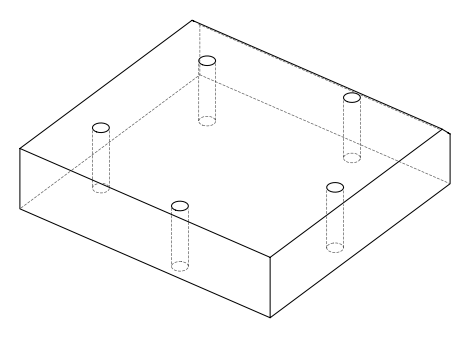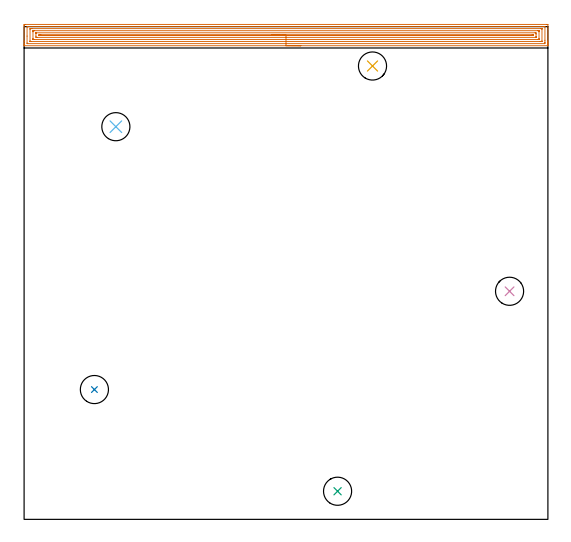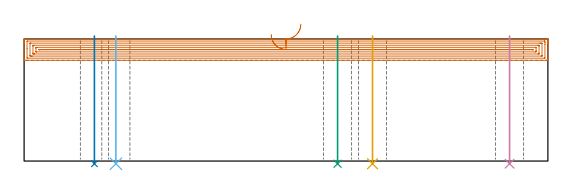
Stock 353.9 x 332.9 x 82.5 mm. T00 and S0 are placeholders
(PLAN: 6 operations, 1 tool changes, 18.9 min)
(1 AREA_MILL | FG_CHAMFER_SURFACE | UGT0205_001 | 17.17 min | 36696 mm3)
(2 INDEXABLE_INSERT_DRILL_THROUGH_HOLE_FROM_SOLID | STEP1HOLE | NXT0302_009 | 0.35 min | 23362 mm3)
(3 INDEXABLE_INSERT_DRILL_THROUGH_HOLE_FROM_SOLID_1 | STEP1HOLE_1 | NXT0302_009 | 0.35 min | 23364 mm3)
(4 INDEXABLE_INSERT_DRILL_THROUGH_HOLE_FROM_SOLID_2 | STEP1HOLE_2 | NXT0302_009 | 0.35 min | 23363 mm3)
(5 INDEXABLE_INSERT_DRILL_THROUGH_HOLE_FROM_SOLID_3 | STEP1HOLE_3 | NXT0302_009 | 0.35 min | 23358 mm3)
(6 INDEXABLE_INSERT_DRILL_THROUGH_HOLE_FROM_SOLID_4 | STEP1HOLE_4 | NXT0302_009 | 0.35 min | 23368 mm3)
(TOOL UGT0205_001 | Chamfer Mill 20 x 3 x 45 deg. | D20 FL50 Z2)
(TOOL NXT0302_009 | Index. Insert Drill 19mm [880-D1900L25-05] | D19 PA176 FL95 Z2)
(OP 1 AREA_MILL)
G17 G21 G94 G90
T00 M6
G54
G17 G0 G90 X186.95 Y320. S1061 M3
G43 Z92.5 H0
G94 G1 X186.912 Z91.628 F250.
X186.798 Z90.763
X186.609 Z89.912
X186.347 Z89.08
X186.013 Z88.274
X185.61 Z87.5
X185.142 Z86.764
X184.61 Z86.072
X184.021 Z85.429
X183.378 Z84.839
X182.686 Z84.308
X181.95 Z83.84
X181.176 Z83.437
X180.37 Z83.103
X179.538 Z82.841
X178.686 Z82.652
X177.822 Z82.538
X176.95 Z82.5
X0.165
X0.01 Y320.003 Z82.488
X0.007 Y320.034 Z82.457
X0. Y320.399 Z82.1
Y320.774 Z81.725
Y321.429 Z81.066
Y322.644 Z79.853
Y323.205 Z79.29
Y333.579 Z68.919
X0.002 Y333.859 Z68.638
X0.008 Y334.392 Z68.106
X0.073 Y334.394 Z68.103
X0.611 Y334.4 Z68.1
X353.289
X353.641 Y334.396 Z68.102
X353.89 Y334.392 Z68.106
X353.9 Y334.139 Z68.358
Y323.205 Z79.29
Y322.644 Z79.853
Y322.317 Z80.179
Y321.756 Z80.74
Y321.429 Z81.066
Y320.774 Z81.725
Y320.399 Z82.1
Y320.036 Z82.455
X353.891 Y320.002 Z82.488
X353.735 Y320. Z82.5
X176.95
Y321.414 Z81.086
X2.397 Y321.415 Z81.085
X2.01 Y321.429 Z81.071
X2.001 Y321.822 Z80.678
X2. Y326.509 Z75.991
X2.001 Y332.477 Z70.023
X2.01 Y332.971 Z69.529
X2.382 Y332.985 Z69.515
X2.397 Y332.986 Z69.514
X351.503 Y332.985 Z69.515
X351.89 Y332.971 Z69.529
X351.899 Y332.578 Z69.922
X351.9 Y323.698 Z78.802
Y322.317 Z80.183
X351.899 Y321.923 Z80.577
X351.89 Y321.429 Z81.071
X351.518 Y321.415 Z81.085
X351.503 Y321.414 Z81.086
X176.95
Y322.828 Z79.672
X4.561 Y322.829 Z79.671
X4.183 Y322.83 Z79.67
X4.057 Y322.833 Z79.667
X4.02 Y322.835 Z79.665
X4.01 Y322.903 Z79.597
X4.005 Y323.023 Z79.477
X4.001 Y323.205 Z79.295
Y331.195 Z71.305
X4.002 Y331.375 Z71.125
X4.01 Y331.552 Z70.948
X4.183 Y331.564 Z70.936
X4.699 Y331.569 Z70.931
X5.075 Y331.571 Z70.929
X5.59
X349.339
X349.718 Y331.57 Z70.93
X349.843 Y331.567 Z70.933
X349.88 Y331.565 Z70.935
X349.89 Y331.497 Z71.003
X349.895 Y331.377 Z71.123
X349.899 Y331.195 Z71.305
Y323.205 Z79.295
X349.898 Y323.025 Z79.475
X349.89 Y322.848 Z79.652
X349.718 Y322.835 Z79.665
X349.201 Y322.83 Z79.67
X348.825 Y322.829 Z79.671
X348.31 Y322.828 Z79.672
X176.95
Y324.243 Z78.257
X6.71
X6.084 Y324.248 Z78.252
X6.016 Y324.249 Z78.251
X6.01 Y324.338 Z78.162
X6.005 Y324.541 Z77.959
X6. Y324.949 Z77.551
Y329.42 Z73.08
X6.005 Y329.848 Z72.652
X6.01 Y330.061 Z72.439
X6.022 Y330.151 Z72.349
X6.124 Y330.153 Z72.347
X6.861 Y330.157 Z72.343
X7.012
X347.19
X347.816 Y330.152 Z72.348
X347.884 Y330.151 Z72.349
X347.89 Y330.062 Z72.438
X347.895 Y329.859 Z72.641
X347.9 Y329.451 Z73.049
Y324.98 Z77.52
X347.895 Y324.552 Z77.948
X347.89 Y324.339 Z78.161
X347.878 Y324.249 Z78.251
X347.776 Y324.247 Z78.253
X347.039 Y324.243 Z78.257
X346.888
X176.95
Y325.657 Z76.843
X8.647
X8.434 Y325.659 Z76.841
X8.019 Y325.664 Z76.836
X8.01 Y325.868 Z76.632
X8.001 Y326.511 Z75.989
X8. Y328.287 Z74.213
X8.002 Y328.532 Z73.968
X8.006 Y328.692 Z73.808
X8.009 Y328.727 Z73.773
X8.081 Y328.736 Z73.764
X8.222 Y328.74 Z73.76
X8.435 Y328.743 Z73.757
X345.253
X345.466 Y328.741 Z73.759
X345.881 Y328.736 Z73.764
X345.89 Y328.532 Z73.968
X345.899 Y327.889 Z74.611
X345.9 Y326.113 Z76.387
X345.898 Y325.868 Z76.632
X345.894 Y325.708 Z76.792
X345.891 Y325.673 Z76.827
X345.819 Y325.664 Z76.836
X345.678 Y325.66 Z76.84
X345.465 Y325.657 Z76.843
X176.95
Y327.071 Z75.429
X10.432
X10.114 Y327.073 Z75.427
X10.047 Y327.075 Z75.425
X10.019 Y327.078 Z75.422
X10.01 Y327.089 Z75.411
X10.005 Y327.181 Z75.319
X10.013 Y327.322 Z75.178
X10.173 Y327.325 Z75.175
X10.432 Y327.327 Z75.173
X11.325 Y327.329 Z75.171
X343.468
X343.786 Y327.327 Z75.173
X343.853 Y327.325 Z75.175
X343.881 Y327.322 Z75.178
X343.89 Y327.311 Z75.189
X343.895 Y327.219 Z75.281
X343.887 Y327.078 Z75.422
X343.727 Y327.075 Z75.425
X343.468 Y327.073 Z75.427
X343.151 Y327.071 Z75.429
X342.891
X176.95
X176.078 Z75.467
X175.214 Z75.581
X174.362 Z75.77
X173.53 Z76.032
X172.724 Z76.366
X171.95 Z76.769
X171.214 Z77.237
X170.522 Z77.768
X169.879 Z78.358
X169.29 Z79.001
X168.758 Z79.693
X168.29 Z80.429
X167.887 Z81.203
X167.553 Z82.009
X167.291 Z82.841
X167.102 Z83.692
X166.988 Z84.557
X166.95 Z85.429
G0 Z92.5
M5
M2
(OP 2 INDEXABLE_INSERT_DRILL_THROUGH_HOLE_FROM_SOLID)
G17 G21 G94 G90
T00 M6
G54
G17 G0 G90 X47.5 Y87.7 S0 M3
G43 Z92.5 H1
G94 G81 G98 Z-1.832 F250. R84.5
G80
M5
M2
(OP 3 INDEXABLE_INSERT_DRILL_THROUGH_HOLE_FROM_SOLID_1)
G17 G21 G94 G90
T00 M6
G54
G17 G0 G90 X211.8 Y19. S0 M3
G43 Z92.5 H1
G94 G81 G98 Z-1.832 F250. R84.5
G80
M5
M2
(OP 4 INDEXABLE_INSERT_DRILL_THROUGH_HOLE_FROM_SOLID_2)
G17 G21 G94 G90
T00 M6
G54
G17 G0 G90 X328. Y154.1 S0 M3
G43 Z92.5 H1
G94 G81 G98 Z-1.832 F250. R84.5
G80
M5
M2
(OP 5 INDEXABLE_INSERT_DRILL_THROUGH_HOLE_FROM_SOLID_3)
G17 G21 G94 G90
T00 M6
G54
G17 G0 G90 X235.4 Y306.3 S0 M3
G43 Z92.5 H1
G94 G81 G98 Z-1.832 F250. R84.5
G80
M5
M2
(OP 6 INDEXABLE_INSERT_DRILL_THROUGH_HOLE_FROM_SOLID_4)
G17 G21 G94 G90
T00 M6
G54
G17 G0 G90 X62. Y265.3 S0 M3
G43 Z92.5 H1
G94 G81 G98 Z-1.832 F250. R84.5
G80
M5
M2
